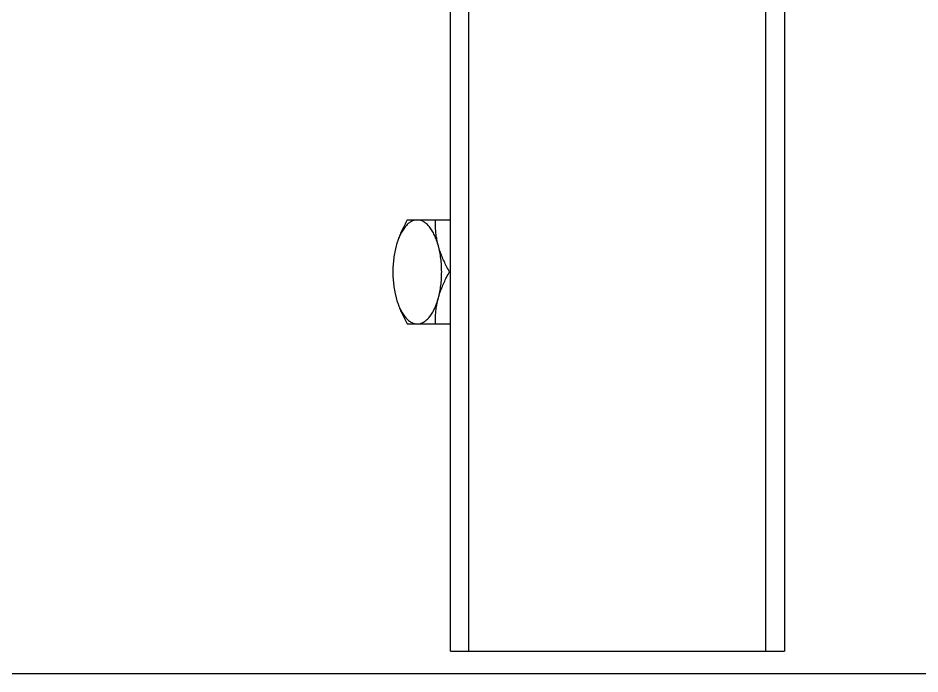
# Model space of a CAD drawing. Extents: x 552102 to 973302, y -80747 to 40012826.
# Drawn here: x 608921 to 609760, y 211818 to 212428 of the extents above; entities that cross this region are included whole.
import ezdxf

# ---------------------------------------------------------------- set-up
doc = ezdxf.new("R2010")
doc.units = 0
doc.header["$LTSCALE"] = 1000
doc.header["$MEASUREMENT"] = 0
doc.layers.add('02___PRT_ALL_AXES', color=7, linetype='Continuous')

msp = doc.modelspace()

# ---------------------------------------------------------------- linework, layer by layer
at = {"color": 2, "linetype": 'Continuous'}
for p, q in [((609323.14, 211839.23), (609323.14, 213753.29)), ((609340.42, 211839.23), (609340.42, 213753.29)), ((609616.9, 211839.23), (609616.9, 213753.29)), ((609634.18, 213753.29), (609634.18, 211839.23))]:
    msp.add_line(p, q, dxfattribs=at)
at = {"color": 1, "linetype": 'Continuous'}
msp.add_line((609817.52, 211817.93), (608196.49, 211817.93), dxfattribs=at)
at = {"layer": '02___PRT_ALL_AXES', "color": 6, "linetype": 'Continuous'}
for p, q in [((609282.99, 212240.54), (609323.14, 212240.54)), ((609272.62, 212216.35), (609271.37, 212211.01)), ((609322.34, 212192.16), (609323.14, 212192.16)), ((609271.37, 212173.31), (609272.62, 212167.97)), ((609282.99, 212143.77), (609323.14, 212143.77))]:
    msp.add_line(p, q, dxfattribs=at)
at = {"layer": '02___PRT_ALL_AXES', "color": 2, "linetype": 'Continuous'}
msp.add_line((609323.14, 211839.23), (609634.18, 211839.23), dxfattribs=at)
at = {"layer": '02___PRT_ALL_AXES', "color": 6, "linetype": 'Continuous'}
for points, start_tangent, end_tangent in [([(609282.99, 212240.54), (609280.26, 212235.5), (609277.89, 212230.63), (609275.82, 212225.85), (609274.07, 212221.1), (609272.62, 212216.35)], (-0.492155, -0.870508), (-0.26161, -0.965174)), ([(609292.29, 212240.54), (609289.33, 212240.13), (609286.41, 212238.89), (609283.6, 212236.86), (609280.94, 212234.06), (609278.47, 212230.54), (609276.23, 212226.37), (609274.27, 212221.61), (609272.62, 212216.35)], (-1, -0.000003), (-0.26161, -0.965174)), ([(609311.96, 212216.35), (609310.31, 212221.61), (609308.35, 212226.37), (609306.12, 212230.54), (609303.65, 212234.06), (609300.99, 212236.86), (609298.17, 212238.89), (609295.26, 212240.13), (609292.29, 212240.54)], (-0.26161, 0.965174), (-1, 0)), ([(609311.96, 212216.35), (609310.84, 212221.1), (609310.02, 212225.85), (609309.49, 212230.63), (609309.23, 212235.5), (609309.22, 212240.54)], (-0.261609, 0.965174), (0.02326, 0.999729)), ([(609322.34, 212192.16), (609319.61, 212197.2), (609317.23, 212202.07), (609315.17, 212206.85), (609313.41, 212211.6), (609311.96, 212216.35)], (-0.492155, 0.870508), (-0.26161, 0.965174)), ([(609311.96, 212167.97), (609313.28, 212173.64), (609314.23, 212179.64), (609314.81, 212185.84), (609315.01, 212192.16), (609314.81, 212198.47), (609314.23, 212204.68), (609313.28, 212210.67), (609311.96, 212216.35)], (0.261609, 0.965174), (-0.26161, 0.965174)), ([(609271.37, 212211.01), (609271.31, 212210.67), (609270.35, 212204.68), (609269.77, 212198.47), (609269.58, 212192.16), (609269.77, 212185.84), (609270.35, 212179.64), (609271.31, 212173.64), (609271.37, 212173.31)], (-0.194812, -0.980841), (0.194811, -0.980841)), ([(609311.96, 212167.97), (609313.41, 212172.71), (609315.17, 212177.47), (609317.23, 212182.25), (609319.61, 212187.11), (609322.34, 212192.16)], (0.261611, 0.965173), (0.492155, 0.870508)), ([(609272.62, 212167.97), (609274.07, 212163.22), (609275.82, 212158.47), (609277.88, 212153.69), (609280.26, 212148.82), (609282.99, 212143.77)], (0.26161, -0.965174), (0.492155, -0.870508)), ([(609272.62, 212167.97), (609274.27, 212162.7), (609276.23, 212157.95), (609278.47, 212153.77), (609280.94, 212150.26), (609283.6, 212147.46), (609286.41, 212145.42), (609289.33, 212144.19), (609292.29, 212143.77)], (0.26161, -0.965174), (1, 0)), ([(609292.29, 212143.77), (609295.26, 212144.19), (609298.17, 212145.42), (609300.99, 212147.46), (609303.65, 212150.26), (609306.12, 212153.77), (609308.35, 212157.95), (609310.31, 212162.7), (609311.96, 212167.97)], (1, 0.000003), (0.26161, 0.965174)), ([(609309.22, 212143.77), (609309.23, 212148.82), (609309.49, 212153.69), (609310.02, 212158.47), (609310.84, 212163.22), (609311.96, 212167.97)], (-0.02326, 0.999729), (0.26161, 0.965174))]:
    msp.add_spline(points, degree=3, dxfattribs=dict(at, start_tangent=start_tangent, end_tangent=end_tangent))

doc.saveas('drawing.dxf')
